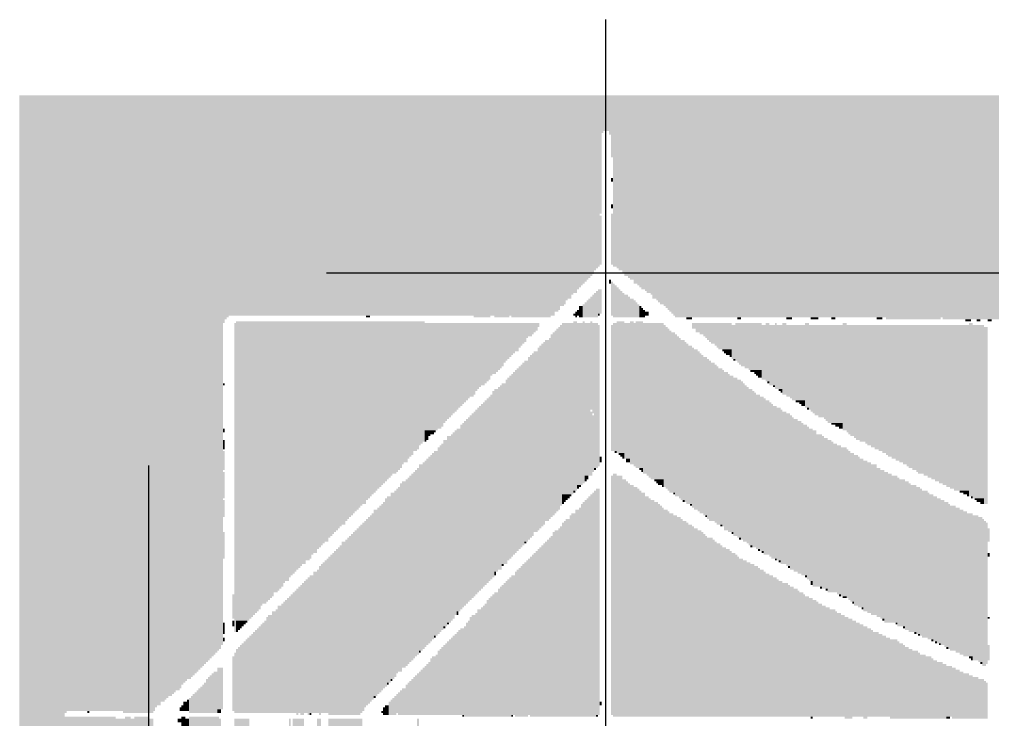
# Model space of a CAD drawing. Extents: x 0 to 19.7, y 0 to 11.
# Drawn here: x 0 to 3.75, y 8.274 to 10.973 of the extents above; entities that cross this region are included whole.
import ezdxf

# ---------------------------------------------------------------- set-up
doc = ezdxf.new("R2010")
doc.units = 0
doc.layers.get('0').update_dxf_attribs({"linetype": 'CONTINUOUS'})
doc.layers.add('1', color=1, linetype='CONTINUOUS')

# ---------------------------------------------------------------- blocks, each defined once
blk = doc.blocks.new('*U0')
at = {"color": 7}
for points in [[(0, 1471), (2713, 1471), (0, 1452), (2713, 1452)], [(0, 1452), (310, 1452), (0, 1451), (310, 1451)], [(313, 1452), (2713, 1452), (313, 1450), (2713, 1450)], [(0, 1451), (309, 1451), (0, 1408), (309, 1408)], [(314, 1450), (2713, 1450), (314, 1438), (2713, 1438)], [(315, 1438), (2713, 1438), (315, 1428), (2713, 1428)], [(314, 1427), (315, 1427), (314, 1425), (315, 1425)], [(315, 1428), (1337, 1428), (315, 1426), (1337, 1426)], [(315, 1426), (1336, 1426), (315, 1380), (1336, 1380)], [(314, 1413), (315, 1413), (314, 1411), (315, 1411)], [(0, 1408), (308, 1408), (0, 1380), (308, 1380)], [(308, 1407), (309, 1407), (308, 1381), (309, 1381)], [(314, 1408), (315, 1408), (314, 1381), (315, 1381)], [(0, 1380), (307, 1380), (0, 1379), (307, 1379)], [(317, 1380), (1336, 1380), (317, 1379), (1336, 1379)], [(0, 1379), (306, 1379), (0, 1378), (306, 1378)], [(0, 1378), (305, 1378), (0, 1376), (305, 1376)], [(0, 1376), (304, 1376), (0, 1375), (304, 1375)], [(0, 1375), (303, 1375), (0, 1374), (303, 1374)], [(0, 1374), (302, 1374), (0, 1373), (302, 1373)], [(318, 1379), (1336, 1379), (318, 1378), (1336, 1378)], [(320, 1378), (1336, 1378), (320, 1377), (1336, 1377)], [(321, 1377), (775, 1377), (321, 1376), (775, 1376)], [(321, 1376), (773, 1376), (321, 1375), (773, 1375)], [(323, 1375), (773, 1375), (323, 1374), (773, 1374)], [(324, 1374), (1334, 1374), (324, 1373), (1334, 1373)], [(0, 1373), (301, 1373), (0, 1372), (301, 1372)], [(0, 1372), (300, 1372), (0, 1371), (300, 1371)], [(0, 1371), (299, 1371), (0, 1370), (299, 1370)], [(0, 1370), (298, 1370), (0, 1369), (298, 1369)], [(0, 1369), (297, 1369), (0, 1368), (297, 1368)], [(313, 1373), (314, 1373), (313, 1371), (314, 1371)], [(314, 1372), (315, 1372), (314, 1354), (315, 1354)], [(315, 1371), (316, 1371), (315, 1353), (316, 1353)], [(316, 1370), (317, 1370), (316, 1353), (317, 1353)], [(317, 1369), (318, 1369), (317, 1353), (318, 1353)], [(326, 1373), (1333, 1373), (326, 1372), (1333, 1372)], [(326, 1372), (1332, 1372), (326, 1371), (1332, 1371)], [(328, 1371), (1330, 1371), (328, 1370), (1330, 1370)], [(329, 1370), (1330, 1370), (329, 1369), (1330, 1369)], [(330, 1369), (1329, 1369), (330, 1368), (1329, 1368)], [(0, 1368), (296, 1368), (0, 1366), (296, 1366)], [(0, 1366), (294, 1366), (0, 1365), (294, 1365)], [(0, 1365), (293, 1365), (0, 1363), (293, 1363)], [(303, 1364), (304, 1364), (303, 1353), (304, 1353)], [(304, 1365), (305, 1365), (304, 1353), (305, 1353)], [(305, 1366), (306, 1366), (305, 1353), (306, 1353)], [(306, 1367), (307, 1367), (306, 1353), (307, 1353)], [(307, 1368), (309, 1368), (307, 1355), (309, 1355)], [(318, 1368), (319, 1368), (318, 1353), (319, 1353)], [(319, 1367), (320, 1367), (319, 1353), (320, 1353)], [(320, 1366), (321, 1366), (320, 1353), (321, 1353)], [(321, 1365), (323, 1365), (321, 1353), (323, 1353)], [(323, 1364), (324, 1364), (323, 1353), (324, 1353)], [(332, 1368), (1327, 1368), (332, 1367), (1327, 1367)], [(333, 1367), (1326, 1367), (333, 1366), (1326, 1366)], [(335, 1366), (1325, 1366), (335, 1365), (1325, 1365)], [(336, 1365), (1323, 1365), (336, 1363), (1323, 1363)], [(0, 1363), (291, 1363), (0, 1362), (291, 1362)], [(0, 1362), (290, 1362), (0, 1360), (290, 1360)], [(0, 1360), (289, 1360), (0, 1359), (289, 1359)], [(0, 1359), (287, 1359), (0, 1357), (287, 1357)], [(297, 1359), (299, 1359), (297, 1353), (299, 1353)], [(299, 1360), (300, 1360), (299, 1353), (300, 1353)], [(300, 1361), (301, 1361), (300, 1353), (301, 1353)], [(301, 1362), (302, 1362), (301, 1353), (302, 1353)], [(302, 1363), (303, 1363), (302, 1353), (303, 1353)], [(324, 1363), (326, 1363), (324, 1353), (326, 1353)], [(326, 1362), (327, 1362), (326, 1353), (327, 1353)], [(327, 1361), (328, 1361), (327, 1353), (328, 1353)], [(328, 1360), (329, 1360), (328, 1353), (329, 1353)], [(329, 1359), (330, 1359), (329, 1353), (330, 1353)], [(338, 1363), (1321, 1363), (338, 1362), (1321, 1362)], [(339, 1362), (1262, 1362), (339, 1361), (1262, 1361)], [(340, 1361), (1262, 1361), (340, 1360), (1262, 1360)], [(342, 1360), (1261, 1360), (342, 1359), (1261, 1359)], [(343, 1359), (1261, 1359), (343, 1358), (1261, 1358)], [(0, 1357), (286, 1357), (0, 1356), (286, 1356)], [(0, 1356), (284, 1356), (0, 1354), (284, 1354)], [(0, 1354), (111, 1354), (0, 1353), (111, 1353)], [(184, 1354), (186, 1354), (184, 1353), (186, 1353)], [(241, 1354), (250, 1354), (241, 1353), (250, 1353)], [(252, 1354), (260, 1354), (252, 1353), (260, 1353)], [(261, 1354), (282, 1354), (261, 1353), (282, 1353)], [(294, 1355), (295, 1355), (294, 1354), (295, 1354)], [(295, 1356), (296, 1356), (295, 1353), (296, 1353)], [(296, 1357), (297, 1357), (296, 1354), (297, 1354)], [(307, 1355), (308, 1355), (307, 1354), (308, 1354)], [(330, 1358), (331, 1358), (330, 1353), (331, 1353)], [(331, 1357), (332, 1357), (331, 1353), (332, 1353)], [(332, 1356), (334, 1356), (332, 1354), (334, 1354)], [(344, 1358), (1262, 1358), (344, 1357), (1262, 1357)], [(345, 1357), (1264, 1357), (345, 1356), (1264, 1356)], [(346, 1356), (1264, 1356), (346, 1355), (1264, 1355)], [(347, 1355), (1264, 1355), (347, 1354), (1264, 1354)], [(348, 1354), (1264, 1354), (348, 1353), (1264, 1353)], [(0, 1353), (110, 1353), (0, 1352), (110, 1352)], [(0, 1352), (109, 1352), (0, 1350), (109, 1350)], [(0, 1350), (108, 1350), (0, 1179), (108, 1179)], [(114, 1350), (115, 1350), (114, 1186), (115, 1186)], [(115, 1351), (215, 1351), (115, 1287), (215, 1287)], [(215, 1350), (276, 1350), (215, 1348), (276, 1348)], [(287, 1349), (288, 1349), (287, 1253), (288, 1253)], [(288, 1350), (294, 1350), (288, 1259), (294, 1259)], [(294, 1351), (296, 1351), (294, 1261), (296, 1261)], [(296, 1350), (299, 1350), (296, 1264), (299, 1264)], [(299, 1351), (300, 1351), (299, 1265), (300, 1265)], [(300, 1350), (303, 1350), (300, 1269), (303, 1269)], [(303, 1351), (304, 1351), (303, 1304), (304, 1304)], [(304, 1350), (307, 1350), (304, 1302), (307, 1302)], [(307, 1349), (308, 1349), (307, 1274), (308, 1274)], [(314, 1349), (315, 1349), (314, 1282), (315, 1282)], [(315, 1350), (317, 1350), (315, 1282), (317, 1282)], [(317, 1351), (321, 1351), (317, 1281), (321, 1281)], [(321, 1350), (324, 1350), (321, 1278), (324, 1278)], [(324, 1351), (326, 1351), (324, 1275), (326, 1275)], [(326, 1350), (327, 1350), (326, 1274), (327, 1274)], [(327, 1351), (331, 1351), (327, 1273), (331, 1273)], [(331, 1350), (342, 1350), (331, 1270), (342, 1270)], [(342, 1349), (343, 1349), (342, 1263), (343, 1263)], [(354, 1353), (357, 1353), (354, 1352), (357, 1352)], [(357, 1350), (378, 1350), (357, 1347), (378, 1347)], [(378, 1349), (380, 1349), (378, 1331), (380, 1331)], [(380, 1350), (394, 1350), (380, 1330), (394, 1330)], [(381, 1353), (383, 1353), (381, 1352), (383, 1352)], [(394, 1349), (396, 1349), (394, 1320), (396, 1320)], [(396, 1350), (398, 1350), (396, 1319), (398, 1319)], [(398, 1349), (401, 1349), (398, 1317), (401, 1317)], [(401, 1350), (402, 1350), (401, 1315), (402, 1315)], [(402, 1349), (405, 1349), (402, 1315), (405, 1315)], [(405, 1350), (407, 1350), (405, 1312), (407, 1312)], [(407, 1353), (410, 1353), (407, 1352), (410, 1352)], [(407, 1349), (417, 1349), (407, 1311), (417, 1311)], [(417, 1350), (419, 1350), (417, 1305), (419, 1305)], [(419, 1349), (437, 1349), (419, 1304), (437, 1304)], [(420, 1353), (424, 1353), (420, 1352), (424, 1352)], [(431, 1353), (433, 1353), (431, 1352), (433, 1352)], [(437, 1350), (439, 1350), (437, 1293), (439, 1293)], [(439, 1349), (504, 1349), (439, 1292), (504, 1292)], [(455, 1353), (458, 1353), (455, 1352), (458, 1352)], [(460, 1353), (489, 1353), (460, 1352), (489, 1352)], [(490, 1353), (1264, 1353), (490, 1352), (1264, 1352)], [(502, 1352), (505, 1352), (502, 1351), (505, 1351)], [(504, 1350), (506, 1350), (504, 1258), (506, 1258)], [(506, 1349), (512, 1349), (506, 1257), (512, 1257)], [(508, 1352), (510, 1352), (508, 1351), (510, 1351)], [(514, 1352), (516, 1352), (514, 1351), (516, 1351)], [(215, 1348), (275, 1348), (215, 1346), (275, 1346)], [(215, 1346), (274, 1346), (215, 1345), (274, 1345)], [(215, 1345), (273, 1345), (215, 1344), (273, 1344)], [(215, 1344), (272, 1344), (215, 1343), (272, 1343)], [(215, 1343), (270, 1343), (215, 1342), (270, 1342)], [(282, 1344), (283, 1344), (282, 1247), (283, 1247)], [(283, 1345), (284, 1345), (283, 1248), (284, 1248)], [(284, 1346), (285, 1346), (284, 1249), (285, 1249)], [(285, 1347), (286, 1347), (285, 1250), (286, 1250)], [(286, 1348), (287, 1348), (286, 1251), (287, 1251)], [(343, 1348), (344, 1348), (343, 1262), (344, 1262)], [(344, 1347), (345, 1347), (344, 1261), (345, 1261)], [(345, 1346), (346, 1346), (345, 1260), (346, 1260)], [(346, 1345), (348, 1345), (346, 1260), (348, 1260)], [(348, 1344), (349, 1344), (348, 1258), (349, 1258)], [(349, 1343), (350, 1343), (349, 1258), (350, 1258)], [(359, 1347), (378, 1347), (359, 1345), (378, 1345)], [(361, 1345), (378, 1345), (361, 1344), (378, 1344)], [(363, 1344), (378, 1344), (363, 1343), (378, 1343)], [(364, 1343), (378, 1343), (364, 1342), (378, 1342)], [(512, 1348), (514, 1348), (512, 1254), (514, 1254)], [(215, 1342), (269, 1342), (215, 1340), (269, 1340)], [(215, 1340), (268, 1340), (215, 1339), (268, 1339)], [(215, 1339), (267, 1339), (215, 1338), (267, 1338)], [(215, 1338), (266, 1338), (215, 1337), (266, 1337)], [(276, 1338), (277, 1338), (276, 1241), (277, 1241)], [(277, 1339), (278, 1339), (277, 1242), (278, 1242)], [(278, 1340), (279, 1340), (278, 1243), (279, 1243)], [(279, 1341), (281, 1341), (279, 1245), (281, 1245)], [(281, 1342), (282, 1342), (281, 1246), (282, 1246)], [(350, 1342), (351, 1342), (350, 1257), (351, 1257)], [(351, 1341), (353, 1341), (351, 1256), (353, 1256)], [(353, 1340), (354, 1340), (353, 1255), (354, 1255)], [(354, 1339), (355, 1339), (354, 1254), (355, 1254)], [(355, 1338), (357, 1338), (355, 1254), (357, 1254)], [(365, 1342), (378, 1342), (365, 1341), (378, 1341)], [(366, 1341), (378, 1341), (366, 1340), (378, 1340)], [(367, 1340), (378, 1340), (367, 1339), (378, 1339)], [(369, 1339), (378, 1339), (369, 1338), (378, 1338)], [(370, 1338), (378, 1338), (370, 1337), (378, 1337)], [(215, 1337), (265, 1337), (215, 1335), (265, 1335)], [(215, 1335), (263, 1335), (215, 1334), (263, 1334)], [(215, 1334), (262, 1334), (215, 1333), (262, 1333)], [(215, 1333), (261, 1333), (215, 1332), (261, 1332)], [(271, 1333), (272, 1333), (271, 1236), (272, 1236)], [(272, 1334), (273, 1334), (272, 1237), (273, 1237)], [(273, 1335), (275, 1335), (273, 1239), (275, 1239)], [(275, 1337), (276, 1337), (275, 1240), (276, 1240)], [(357, 1337), (358, 1337), (357, 1252), (358, 1252)], [(358, 1336), (360, 1336), (358, 1251), (360, 1251)], [(360, 1335), (361, 1335), (360, 1250), (361, 1250)], [(361, 1334), (362, 1334), (361, 1249), (362, 1249)], [(362, 1333), (363, 1333), (362, 1249), (363, 1249)], [(371, 1337), (378, 1337), (371, 1336), (378, 1336)], [(373, 1336), (378, 1336), (373, 1335), (378, 1335)], [(374, 1335), (378, 1335), (374, 1334), (378, 1334)], [(375, 1334), (378, 1334), (375, 1333), (378, 1333)], [(377, 1333), (378, 1333), (377, 1332), (378, 1332)], [(215, 1332), (260, 1332), (215, 1331), (260, 1331)], [(215, 1331), (259, 1331), (215, 1330), (259, 1330)], [(215, 1330), (258, 1330), (215, 1329), (258, 1329)], [(215, 1329), (257, 1329), (215, 1327), (257, 1327)], [(266, 1328), (267, 1328), (266, 1231), (267, 1231)], [(267, 1329), (268, 1329), (267, 1232), (268, 1232)], [(268, 1330), (270, 1330), (268, 1234), (270, 1234)], [(270, 1332), (271, 1332), (270, 1235), (271, 1235)], [(363, 1332), (365, 1332), (363, 1248), (365, 1248)], [(365, 1331), (366, 1331), (365, 1246), (366, 1246)], [(366, 1330), (367, 1330), (366, 1245), (367, 1245)], [(367, 1329), (369, 1329), (367, 1245), (369, 1245)], [(369, 1328), (370, 1328), (369, 1244), (370, 1244)], [(379, 1331), (380, 1331), (379, 1330), (380, 1330)], [(381, 1330), (394, 1330), (381, 1329), (394, 1329)], [(382, 1329), (394, 1329), (382, 1328), (394, 1328)], [(383, 1328), (394, 1328), (383, 1327), (394, 1327)], [(215, 1327), (256, 1327), (215, 1326), (256, 1326)], [(215, 1326), (255, 1326), (215, 1325), (255, 1325)], [(215, 1325), (254, 1325), (215, 1324), (254, 1324)], [(215, 1324), (253, 1324), (215, 1323), (253, 1323)], [(215, 1323), (251, 1323), (215, 1322), (251, 1322)], [(261, 1323), (262, 1323), (261, 1226), (262, 1226)], [(262, 1324), (263, 1324), (262, 1227), (263, 1227)], [(263, 1325), (264, 1325), (263, 1228), (264, 1228)], [(264, 1326), (265, 1326), (264, 1229), (265, 1229)], [(265, 1327), (266, 1327), (265, 1230), (266, 1230)], [(370, 1327), (371, 1327), (370, 1243), (371, 1243)], [(371, 1326), (373, 1326), (371, 1243), (373, 1243)], [(373, 1325), (374, 1325), (373, 1242), (374, 1242)], [(374, 1324), (376, 1324), (374, 1240), (376, 1240)], [(376, 1323), (377, 1323), (376, 1239), (377, 1239)], [(385, 1327), (394, 1327), (385, 1326), (394, 1326)], [(387, 1326), (394, 1326), (387, 1325), (394, 1325)], [(388, 1325), (394, 1325), (388, 1324), (394, 1324)], [(390, 1324), (394, 1324), (390, 1323), (394, 1323)], [(391, 1323), (394, 1323), (391, 1322), (394, 1322)], [(108, 1318), (109, 1318), (108, 1317), (109, 1317)], [(215, 1322), (250, 1322), (215, 1320), (250, 1320)], [(215, 1320), (249, 1320), (215, 1319), (249, 1319)], [(215, 1319), (248, 1319), (215, 1318), (248, 1318)], [(215, 1318), (247, 1318), (215, 1317), (247, 1317)], [(256, 1318), (258, 1318), (256, 1222), (258, 1222)], [(258, 1320), (259, 1320), (258, 1222), (259, 1222)], [(259, 1321), (260, 1321), (259, 1224), (260, 1224)], [(260, 1322), (261, 1322), (260, 1225), (261, 1225)], [(377, 1322), (379, 1322), (377, 1239), (379, 1239)], [(379, 1321), (381, 1321), (379, 1237), (381, 1237)], [(381, 1320), (383, 1320), (381, 1236), (383, 1236)], [(383, 1319), (384, 1319), (383, 1235), (384, 1235)], [(384, 1318), (385, 1318), (384, 1234), (385, 1234)], [(392, 1322), (394, 1322), (392, 1321), (394, 1321)], [(397, 1319), (398, 1319), (397, 1318), (398, 1318)], [(215, 1317), (245, 1317), (215, 1316), (245, 1316)], [(215, 1316), (244, 1316), (215, 1315), (244, 1315)], [(215, 1315), (243, 1315), (215, 1314), (243, 1314)], [(215, 1314), (242, 1314), (215, 1312), (242, 1312)], [(215, 1312), (241, 1312), (215, 1311), (241, 1311)], [(250, 1312), (251, 1312), (250, 1214), (251, 1214)], [(251, 1314), (252, 1314), (251, 1215), (252, 1215)], [(252, 1315), (254, 1315), (252, 1218), (254, 1218)], [(254, 1316), (255, 1316), (254, 1219), (255, 1219)], [(255, 1317), (256, 1317), (255, 1219), (256, 1219)], [(385, 1317), (386, 1317), (385, 1234), (386, 1234)], [(386, 1316), (387, 1316), (386, 1233), (387, 1233)], [(387, 1315), (389, 1315), (387, 1232), (389, 1232)], [(389, 1314), (390, 1314), (389, 1231), (390, 1231)], [(390, 1313), (391, 1313), (390, 1231), (391, 1231)], [(391, 1312), (393, 1312), (391, 1230), (393, 1230)], [(400, 1317), (401, 1317), (400, 1316), (401, 1316)], [(403, 1315), (405, 1315), (403, 1314), (405, 1314)], [(404, 1314), (405, 1314), (404, 1313), (405, 1313)], [(215, 1311), (239, 1311), (215, 1310), (239, 1310)], [(215, 1310), (238, 1310), (215, 1309), (238, 1309)], [(215, 1309), (237, 1309), (215, 1308), (237, 1308)], [(215, 1308), (236, 1308), (215, 1307), (236, 1307)], [(215, 1307), (235, 1307), (215, 1306), (235, 1306)], [(245, 1307), (246, 1307), (245, 1209), (246, 1209)], [(246, 1308), (247, 1308), (246, 1210), (247, 1210)], [(247, 1309), (248, 1309), (247, 1211), (248, 1211)], [(248, 1310), (249, 1310), (248, 1212), (249, 1212)], [(249, 1311), (250, 1311), (249, 1213), (250, 1213)], [(393, 1311), (395, 1311), (393, 1229), (395, 1229)], [(395, 1310), (396, 1310), (395, 1227), (396, 1227)], [(396, 1309), (398, 1309), (396, 1227), (398, 1227)], [(398, 1308), (399, 1308), (398, 1226), (399, 1226)], [(399, 1307), (400, 1307), (399, 1225), (400, 1225)], [(409, 1311), (417, 1311), (409, 1310), (417, 1310)], [(410, 1310), (417, 1310), (410, 1309), (417, 1309)], [(412, 1309), (417, 1309), (412, 1308), (417, 1308)], [(414, 1308), (417, 1308), (414, 1307), (417, 1307)], [(415, 1307), (417, 1307), (415, 1306), (417, 1306)], [(215, 1306), (234, 1306), (215, 1305), (234, 1305)], [(215, 1305), (233, 1305), (215, 1304), (233, 1304)], [(215, 1304), (232, 1304), (215, 1303), (232, 1303)], [(215, 1303), (231, 1303), (215, 1302), (231, 1302)], [(215, 1302), (230, 1302), (215, 1301), (230, 1301)], [(240, 1302), (241, 1302), (240, 1204), (241, 1204)], [(241, 1303), (242, 1303), (241, 1205), (242, 1205)], [(242, 1304), (243, 1304), (242, 1206), (243, 1206)], [(243, 1305), (244, 1305), (243, 1207), (244, 1207)], [(244, 1306), (245, 1306), (244, 1208), (245, 1208)], [(303, 1303), (304, 1303), (303, 1269), (304, 1269)], [(305, 1302), (307, 1302), (305, 1273), (307, 1273)], [(400, 1306), (402, 1306), (400, 1225), (402, 1225)], [(402, 1305), (404, 1305), (402, 1224), (404, 1224)], [(404, 1304), (405, 1304), (404, 1222), (405, 1222)], [(405, 1303), (407, 1303), (405, 1222), (407, 1222)], [(407, 1302), (409, 1302), (407, 1221), (409, 1221)], [(418, 1305), (419, 1305), (418, 1304), (419, 1304)], [(420, 1304), (437, 1304), (420, 1303), (437, 1303)], [(421, 1303), (437, 1303), (421, 1302), (437, 1302)], [(422, 1302), (437, 1302), (422, 1301), (437, 1301)], [(215, 1301), (229, 1301), (215, 1300), (229, 1300)], [(215, 1300), (228, 1300), (215, 1299), (228, 1299)], [(215, 1299), (227, 1299), (215, 1298), (227, 1298)], [(215, 1298), (226, 1298), (215, 1297), (226, 1297)], [(215, 1297), (225, 1297), (215, 1295), (225, 1295)], [(235, 1297), (236, 1297), (235, 1199), (236, 1199)], [(236, 1298), (237, 1298), (236, 1200), (237, 1200)], [(237, 1299), (238, 1299), (237, 1201), (238, 1201)], [(238, 1300), (239, 1300), (238, 1202), (239, 1202)], [(239, 1301), (240, 1301), (239, 1203), (240, 1203)], [(304, 1301), (305, 1301), (304, 1271), (305, 1271)], [(409, 1301), (410, 1301), (409, 1219), (410, 1219)], [(410, 1300), (411, 1300), (410, 1219), (411, 1219)], [(411, 1299), (413, 1299), (411, 1218), (413, 1218)], [(413, 1298), (415, 1298), (413, 1217), (415, 1217)], [(415, 1297), (416, 1297), (415, 1216), (416, 1216)], [(424, 1301), (437, 1301), (424, 1300), (437, 1300)], [(427, 1300), (437, 1300), (427, 1299), (437, 1299)], [(428, 1299), (437, 1299), (428, 1298), (437, 1298)], [(429, 1298), (437, 1298), (429, 1297), (437, 1297)], [(431, 1297), (437, 1297), (431, 1296), (437, 1296)], [(108, 1294), (109, 1294), (108, 1292), (109, 1292)], [(215, 1295), (224, 1295), (215, 1294), (224, 1294)], [(215, 1294), (222, 1294), (215, 1293), (222, 1293)], [(215, 1293), (221, 1293), (215, 1292), (221, 1292)], [(215, 1292), (220, 1292), (215, 1291), (220, 1291)], [(230, 1292), (231, 1292), (230, 1193), (231, 1193)], [(231, 1293), (232, 1293), (231, 1195), (232, 1195)], [(232, 1294), (234, 1294), (232, 1197), (234, 1197)], [(234, 1296), (235, 1296), (234, 1198), (235, 1198)], [(416, 1296), (418, 1296), (416, 1216), (418, 1216)], [(418, 1295), (419, 1295), (418, 1214), (419, 1214)], [(419, 1294), (421, 1294), (419, 1213), (421, 1213)], [(421, 1293), (423, 1293), (421, 1210), (423, 1210)], [(433, 1296), (437, 1296), (433, 1295), (437, 1295)], [(435, 1295), (437, 1295), (435, 1294), (437, 1294)], [(440, 1292), (504, 1292), (440, 1291), (504, 1291)], [(108, 1288), (109, 1288), (108, 1283), (109, 1283)], [(115, 1287), (214, 1287), (115, 1286), (214, 1286)], [(215, 1291), (218, 1291), (215, 1290), (218, 1290)], [(215, 1290), (217, 1290), (215, 1288), (217, 1288)], [(215, 1288), (216, 1288), (215, 1287), (216, 1287)], [(225, 1288), (227, 1288), (225, 1189), (227, 1189)], [(227, 1290), (229, 1290), (227, 1191), (229, 1191)], [(229, 1291), (230, 1291), (229, 1192), (230, 1192)], [(423, 1291), (426, 1291), (423, 1210), (426, 1210)], [(426, 1290), (427, 1290), (426, 1209), (427, 1209)], [(427, 1289), (429, 1289), (427, 1209), (429, 1209)], [(429, 1288), (431, 1288), (429, 1207), (431, 1207)], [(431, 1287), (432, 1287), (431, 1207), (432, 1207)], [(441, 1291), (504, 1291), (441, 1290), (504, 1290)], [(443, 1290), (504, 1290), (443, 1289), (504, 1289)], [(444, 1289), (504, 1289), (444, 1288), (504, 1288)], [(446, 1288), (504, 1288), (446, 1287), (504, 1287)], [(449, 1287), (504, 1287), (449, 1286), (504, 1286)], [(108, 1282), (109, 1282), (108, 1272), (109, 1272)], [(115, 1286), (213, 1286), (115, 1285), (213, 1285)], [(115, 1285), (212, 1285), (115, 1283), (212, 1283)], [(115, 1283), (211, 1283), (115, 1282), (211, 1282)], [(115, 1282), (209, 1282), (115, 1280), (209, 1280)], [(219, 1281), (220, 1281), (219, 1182), (220, 1182)], [(220, 1282), (222, 1282), (220, 1184), (222, 1184)], [(222, 1284), (223, 1284), (222, 1185), (223, 1185)], [(223, 1285), (224, 1285), (223, 1186), (224, 1186)], [(224, 1286), (225, 1286), (224, 1187), (225, 1187)], [(316, 1282), (317, 1282), (316, 1281), (317, 1281)], [(318, 1281), (321, 1281), (318, 1280), (321, 1280)], [(432, 1286), (434, 1286), (432, 1207), (434, 1207)], [(434, 1285), (436, 1285), (434, 1206), (436, 1206)], [(436, 1284), (439, 1284), (436, 1205), (439, 1205)], [(439, 1283), (440, 1283), (439, 1204), (440, 1204)], [(440, 1282), (441, 1282), (440, 1203), (441, 1203)], [(441, 1281), (443, 1281), (441, 1202), (443, 1202)], [(450, 1286), (504, 1286), (450, 1285), (504, 1285)], [(452, 1285), (504, 1285), (452, 1284), (504, 1284)], [(454, 1284), (504, 1284), (454, 1283), (504, 1283)], [(456, 1283), (504, 1283), (456, 1282), (504, 1282)], [(458, 1282), (504, 1282), (458, 1281), (504, 1281)], [(460, 1281), (504, 1281), (460, 1280), (504, 1280)], [(115, 1280), (208, 1280), (115, 1279), (208, 1279)], [(115, 1279), (207, 1279), (115, 1278), (207, 1278)], [(115, 1278), (206, 1278), (115, 1276), (206, 1276)], [(115, 1276), (204, 1276), (115, 1275), (204, 1275)], [(214, 1276), (215, 1276), (214, 1177), (215, 1177)], [(215, 1277), (216, 1277), (215, 1178), (216, 1178)], [(216, 1278), (217, 1278), (216, 1179), (217, 1179)], [(217, 1279), (218, 1279), (217, 1180), (218, 1180)], [(218, 1280), (219, 1280), (218, 1181), (219, 1181)], [(308, 1279), (309, 1279), (308, 1276), (309, 1276)], [(319, 1280), (321, 1280), (319, 1279), (321, 1279)], [(320, 1279), (321, 1279), (320, 1278), (321, 1278)], [(322, 1278), (324, 1278), (322, 1276), (324, 1276)], [(443, 1280), (445, 1280), (443, 1200), (445, 1200)], [(445, 1279), (446, 1279), (445, 1199), (446, 1199)], [(446, 1278), (448, 1278), (446, 1199), (448, 1199)], [(448, 1277), (450, 1277), (448, 1197), (450, 1197)], [(450, 1276), (452, 1276), (450, 1196), (452, 1196)], [(461, 1280), (504, 1280), (461, 1279), (504, 1279)], [(463, 1279), (504, 1279), (463, 1278), (504, 1278)], [(465, 1278), (504, 1278), (465, 1277), (504, 1277)], [(467, 1277), (504, 1277), (467, 1276), (504, 1276)], [(469, 1276), (504, 1276), (469, 1275), (504, 1275)], [(108, 1271), (109, 1271), (108, 1257), (109, 1257)], [(115, 1275), (203, 1275), (115, 1273), (203, 1273)], [(115, 1273), (202, 1273), (115, 1272), (202, 1272)], [(115, 1272), (201, 1272), (115, 1271), (201, 1271)], [(115, 1271), (200, 1271), (115, 1270), (200, 1270)], [(209, 1271), (210, 1271), (209, 1172), (210, 1172)], [(210, 1272), (211, 1272), (210, 1173), (211, 1173)], [(211, 1273), (212, 1273), (211, 1174), (212, 1174)], [(212, 1275), (214, 1275), (212, 1176), (214, 1176)], [(305, 1273), (306, 1273), (305, 1272), (306, 1272)], [(329, 1273), (331, 1273), (329, 1272), (331, 1272)], [(330, 1272), (331, 1272), (330, 1271), (331, 1271)], [(452, 1275), (455, 1275), (452, 1195), (455, 1195)], [(455, 1273), (457, 1273), (455, 1194), (457, 1194)], [(457, 1272), (459, 1272), (457, 1193), (459, 1193)], [(459, 1271), (461, 1271), (459, 1191), (461, 1191)], [(471, 1275), (504, 1275), (471, 1274), (504, 1274)], [(472, 1274), (504, 1274), (472, 1273), (504, 1273)], [(474, 1273), (504, 1273), (474, 1272), (504, 1272)], [(476, 1272), (504, 1272), (476, 1271), (504, 1271)], [(477, 1271), (504, 1271), (477, 1270), (504, 1270)], [(115, 1270), (198, 1270), (115, 1269), (198, 1269)], [(115, 1269), (197, 1269), (115, 1268), (197, 1268)], [(115, 1268), (196, 1268), (115, 1267), (196, 1267)], [(115, 1267), (195, 1267), (115, 1266), (195, 1266)], [(115, 1266), (194, 1266), (115, 1265), (194, 1265)], [(203, 1266), (205, 1266), (203, 1167), (205, 1167)], [(205, 1267), (206, 1267), (205, 1168), (206, 1168)], [(206, 1268), (207, 1268), (206, 1169), (207, 1169)], [(207, 1269), (208, 1269), (207, 1170), (208, 1170)], [(208, 1270), (209, 1270), (208, 1171), (209, 1171)], [(300, 1269), (302, 1269), (300, 1267), (302, 1267)], [(300, 1267), (301, 1267), (300, 1266), (301, 1266)], [(314, 1269), (315, 1269), (314, 1142), (315, 1142)], [(315, 1270), (317, 1270), (315, 1141), (317, 1141)], [(317, 1269), (320, 1269), (317, 1141), (320, 1141)], [(320, 1267), (322, 1267), (320, 1141), (322, 1141)], [(322, 1266), (323, 1266), (322, 1141), (323, 1141)], [(333, 1270), (342, 1270), (333, 1269), (342, 1269)], [(334, 1269), (342, 1269), (334, 1268), (342, 1268)], [(335, 1268), (342, 1268), (335, 1267), (342, 1267)], [(337, 1267), (342, 1267), (337, 1266), (342, 1266)], [(338, 1266), (342, 1266), (338, 1265), (342, 1265)], [(461, 1270), (463, 1270), (461, 1191), (463, 1191)], [(463, 1269), (466, 1269), (463, 1191), (466, 1191)], [(466, 1268), (467, 1268), (466, 1189), (467, 1189)], [(467, 1267), (470, 1267), (467, 1189), (470, 1189)], [(470, 1266), (472, 1266), (470, 1187), (472, 1187)], [(480, 1270), (504, 1270), (480, 1269), (504, 1269)], [(482, 1269), (504, 1269), (482, 1268), (504, 1268)], [(484, 1268), (504, 1268), (484, 1267), (504, 1267)], [(486, 1267), (504, 1267), (486, 1266), (504, 1266)], [(488, 1266), (504, 1266), (488, 1265), (504, 1265)], [(115, 1265), (193, 1265), (115, 1264), (193, 1264)], [(115, 1264), (192, 1264), (115, 1263), (192, 1263)], [(115, 1263), (191, 1263), (115, 1262), (191, 1262)], [(115, 1262), (190, 1262), (115, 1261), (190, 1261)], [(115, 1261), (189, 1261), (115, 1260), (189, 1260)], [(199, 1261), (200, 1261), (199, 1162), (200, 1162)], [(200, 1262), (201, 1262), (200, 1164), (201, 1164)], [(201, 1263), (202, 1263), (201, 1165), (202, 1165)], [(202, 1265), (203, 1265), (202, 1165), (203, 1165)], [(294, 1261), (295, 1261), (294, 1260), (295, 1260)], [(296, 1264), (298, 1264), (296, 1263), (298, 1263)], [(296, 1263), (297, 1263), (296, 1262), (297, 1262)], [(305, 1261), (306, 1261), (305, 1141), (306, 1141)], [(306, 1262), (308, 1262), (306, 1142), (308, 1142)], [(323, 1265), (324, 1265), (323, 1141), (324, 1141)], [(324, 1264), (326, 1264), (324, 1141), (326, 1141)], [(326, 1263), (328, 1263), (326, 1141), (328, 1141)], [(328, 1262), (329, 1262), (328, 1141), (329, 1141)], [(329, 1261), (330, 1261), (329, 1141), (330, 1141)], [(339, 1265), (342, 1265), (339, 1264), (342, 1264)], [(341, 1264), (342, 1264), (341, 1263), (342, 1263)], [(472, 1265), (473, 1265), (472, 1186), (473, 1186)], [(473, 1264), (476, 1264), (473, 1186), (476, 1186)], [(476, 1263), (478, 1263), (476, 1185), (478, 1185)], [(478, 1262), (479, 1262), (478, 1184), (479, 1184)], [(479, 1261), (482, 1261), (479, 1183), (482, 1183)], [(490, 1265), (504, 1265), (490, 1264), (504, 1264)], [(492, 1264), (504, 1264), (492, 1263), (504, 1263)], [(494, 1263), (504, 1263), (494, 1262), (504, 1262)], [(496, 1262), (504, 1262), (496, 1261), (504, 1261)], [(499, 1261), (504, 1261), (499, 1260), (504, 1260)], [(108, 1256), (109, 1256), (108, 1247), (109, 1247)], [(115, 1260), (188, 1260), (115, 1259), (188, 1259)], [(115, 1259), (187, 1259), (115, 1258), (187, 1258)], [(115, 1258), (186, 1258), (115, 1257), (186, 1257)], [(115, 1257), (185, 1257), (115, 1256), (185, 1256)], [(115, 1256), (184, 1256), (115, 1254), (184, 1254)], [(194, 1257), (195, 1257), (194, 1157), (195, 1157)], [(195, 1258), (197, 1258), (195, 1159), (197, 1159)], [(197, 1260), (199, 1260), (197, 1161), (199, 1161)], [(288, 1259), (293, 1259), (288, 1258), (293, 1258)], [(288, 1258), (292, 1258), (288, 1257), (292, 1257)], [(288, 1257), (291, 1257), (288, 1256), (291, 1256)], [(288, 1256), (290, 1256), (288, 1255), (290, 1255)], [(300, 1256), (301, 1256), (300, 1141), (301, 1141)], [(301, 1257), (302, 1257), (301, 1141), (302, 1141)], [(302, 1258), (303, 1258), (302, 1141), (303, 1141)], [(303, 1259), (304, 1259), (303, 1141), (304, 1141)], [(304, 1260), (305, 1260), (304, 1141), (305, 1141)], [(330, 1260), (332, 1260), (330, 1141), (332, 1141)], [(332, 1258), (334, 1258), (332, 1141), (334, 1141)], [(334, 1257), (335, 1257), (334, 1141), (335, 1141)], [(335, 1256), (337, 1256), (335, 1141), (337, 1141)], [(347, 1260), (348, 1260), (347, 1259), (348, 1259)], [(352, 1256), (353, 1256), (352, 1255), (353, 1255)], [(482, 1260), (483, 1260), (482, 1182), (483, 1182)], [(483, 1259), (485, 1259), (483, 1182), (485, 1182)], [(485, 1258), (487, 1258), (485, 1181), (487, 1181)], [(487, 1257), (489, 1257), (487, 1180), (489, 1180)], [(489, 1256), (491, 1256), (489, 1179), (491, 1179)], [(501, 1260), (504, 1260), (501, 1259), (504, 1259)], [(503, 1259), (504, 1259), (503, 1258), (504, 1258)], [(505, 1258), (506, 1258), (505, 1257), (506, 1257)], [(507, 1257), (512, 1257), (507, 1256), (512, 1256)], [(508, 1256), (512, 1256), (508, 1255), (512, 1255)], [(115, 1254), (182, 1254), (115, 1253), (182, 1253)], [(115, 1253), (181, 1253), (115, 1252), (181, 1252)], [(115, 1252), (180, 1252), (115, 1251), (180, 1251)], [(115, 1251), (179, 1251), (115, 1250), (179, 1250)], [(115, 1250), (178, 1250), (115, 1249), (178, 1249)], [(188, 1251), (190, 1251), (188, 1152), (190, 1152)], [(190, 1252), (191, 1252), (190, 1153), (191, 1153)], [(191, 1253), (192, 1253), (191, 1154), (192, 1154)], [(192, 1254), (193, 1254), (192, 1155), (193, 1155)], [(193, 1255), (194, 1255), (193, 1156), (194, 1156)], [(288, 1255), (289, 1255), (288, 1254), (289, 1254)], [(295, 1251), (297, 1251), (295, 1141), (297, 1141)], [(297, 1252), (298, 1252), (297, 1141), (298, 1141)], [(298, 1254), (299, 1254), (298, 1141), (299, 1141)], [(299, 1255), (300, 1255), (299, 1141), (300, 1141)], [(337, 1255), (339, 1255), (337, 1141), (339, 1141)], [(339, 1254), (340, 1254), (339, 1141), (340, 1141)], [(340, 1253), (341, 1253), (340, 1141), (341, 1141)], [(341, 1252), (342, 1252), (341, 1141), (342, 1141)], [(342, 1251), (344, 1251), (342, 1141), (344, 1141)], [(344, 1250), (345, 1250), (344, 1141), (345, 1141)], [(356, 1254), (357, 1254), (356, 1253), (357, 1253)], [(491, 1255), (493, 1255), (491, 1178), (493, 1178)], [(493, 1254), (494, 1254), (493, 1177), (494, 1177)], [(494, 1253), (497, 1253), (494, 1176), (497, 1176)], [(497, 1252), (499, 1252), (497, 1175), (499, 1175)], [(499, 1251), (501, 1251), (499, 1174), (501, 1174)], [(501, 1250), (503, 1250), (501, 1173), (503, 1173)], [(510, 1255), (512, 1255), (510, 1254), (512, 1254)], [(115, 1249), (177, 1249), (115, 1248), (177, 1248)], [(115, 1248), (176, 1248), (115, 1247), (176, 1247)], [(115, 1247), (175, 1247), (115, 1246), (175, 1246)], [(115, 1246), (174, 1246), (115, 1245), (174, 1245)], [(115, 1245), (173, 1245), (115, 1243), (173, 1243)], [(183, 1245), (184, 1245), (183, 1146), (184, 1146)], [(184, 1246), (185, 1246), (184, 1147), (185, 1147)], [(185, 1247), (186, 1247), (185, 1148), (186, 1148)], [(186, 1248), (187, 1248), (186, 1149), (187, 1149)], [(187, 1249), (188, 1249), (187, 1150), (188, 1150)], [(289, 1245), (290, 1245), (289, 1141), (290, 1141)], [(290, 1246), (292, 1246), (290, 1141), (292, 1141)], [(292, 1248), (293, 1248), (292, 1141), (293, 1141)], [(293, 1249), (295, 1249), (293, 1141), (295, 1141)], [(345, 1249), (347, 1249), (345, 1141), (347, 1141)], [(347, 1248), (349, 1248), (347, 1141), (349, 1141)], [(349, 1247), (351, 1247), (349, 1141), (351, 1141)], [(351, 1246), (352, 1246), (351, 1141), (352, 1141)], [(352, 1245), (354, 1245), (352, 1141), (354, 1141)], [(364, 1248), (365, 1248), (364, 1247), (365, 1247)], [(503, 1249), (506, 1249), (503, 1173), (506, 1173)], [(506, 1248), (509, 1248), (506, 1171), (509, 1171)], [(509, 1247), (511, 1247), (509, 1170), (511, 1170)], [(511, 1246), (512, 1246), (511, 1168), (512, 1168)], [(512, 1245), (513, 1245), (512, 1168), (513, 1168)], [(115, 1243), (171, 1243), (115, 1242), (171, 1242)], [(115, 1242), (170, 1242), (115, 1241), (170, 1241)], [(115, 1241), (169, 1241), (115, 1240), (169, 1240)], [(115, 1240), (168, 1240), (115, 1239), (168, 1239)], [(178, 1240), (179, 1240), (178, 1142), (179, 1142)], [(179, 1241), (180, 1241), (179, 1142), (180, 1142)], [(180, 1242), (181, 1242), (180, 1142), (181, 1142)], [(181, 1243), (182, 1243), (181, 1143), (182, 1143)], [(182, 1244), (183, 1244), (182, 1144), (183, 1144)], [(284, 1240), (286, 1240), (284, 1141), (286, 1141)], [(286, 1241), (287, 1241), (286, 1141), (287, 1141)], [(287, 1242), (288, 1242), (287, 1141), (288, 1141)], [(288, 1244), (289, 1244), (288, 1141), (289, 1141)], [(354, 1244), (355, 1244), (354, 1141), (355, 1141)], [(355, 1243), (357, 1243), (355, 1141), (357, 1141)], [(357, 1242), (358, 1242), (357, 1141), (358, 1141)], [(358, 1241), (360, 1241), (358, 1141), (360, 1141)], [(360, 1240), (362, 1240), (360, 1141), (362, 1141)], [(372, 1243), (373, 1243), (372, 1242), (373, 1242)], [(513, 1244), (514, 1244), (513, 1169), (514, 1169)], [(514, 1241), (515, 1241), (514, 1234), (515, 1234)], [(108, 1239), (109, 1239), (108, 1225), (109, 1225)], [(115, 1239), (167, 1239), (115, 1238), (167, 1238)], [(115, 1238), (166, 1238), (115, 1237), (166, 1237)], [(115, 1237), (165, 1237), (115, 1236), (165, 1236)], [(115, 1236), (164, 1236), (115, 1234), (164, 1234)], [(173, 1235), (174, 1235), (173, 1142), (174, 1142)], [(174, 1236), (175, 1236), (174, 1142), (175, 1142)], [(175, 1237), (176, 1237), (175, 1142), (176, 1142)], [(176, 1238), (177, 1238), (176, 1142), (177, 1142)], [(177, 1239), (178, 1239), (177, 1142), (178, 1142)], [(280, 1235), (281, 1235), (280, 1141), (281, 1141)], [(281, 1236), (282, 1236), (281, 1141), (282, 1141)], [(282, 1237), (283, 1237), (282, 1141), (283, 1141)], [(283, 1239), (284, 1239), (283, 1141), (284, 1141)], [(362, 1239), (363, 1239), (362, 1141), (363, 1141)], [(363, 1238), (364, 1238), (363, 1141), (364, 1141)], [(364, 1237), (365, 1237), (364, 1141), (365, 1141)], [(365, 1236), (368, 1236), (365, 1141), (368, 1141)], [(368, 1235), (369, 1235), (368, 1141), (369, 1141)], [(378, 1239), (379, 1239), (378, 1238), (379, 1238)], [(382, 1236), (383, 1236), (382, 1235), (383, 1235)], [(115, 1234), (162, 1234), (115, 1233), (162, 1233)], [(115, 1233), (161, 1233), (115, 1232), (161, 1232)], [(115, 1232), (160, 1232), (115, 1231), (160, 1231)], [(115, 1231), (159, 1231), (115, 1230), (159, 1230)], [(115, 1230), (158, 1230), (115, 1228), (158, 1228)], [(168, 1230), (169, 1230), (168, 1142), (169, 1142)], [(169, 1231), (170, 1231), (169, 1142), (170, 1142)], [(170, 1232), (171, 1232), (170, 1142), (171, 1142)], [(171, 1234), (173, 1234), (171, 1142), (173, 1142)], [(268, 1234), (269, 1234), (268, 1233), (269, 1233)], [(275, 1230), (276, 1230), (275, 1141), (276, 1141)], [(276, 1231), (277, 1231), (276, 1141), (277, 1141)], [(277, 1232), (278, 1232), (277, 1141), (278, 1141)], [(278, 1233), (279, 1233), (278, 1141), (279, 1141)], [(279, 1234), (280, 1234), (279, 1141), (280, 1141)], [(369, 1234), (370, 1234), (369, 1141), (370, 1141)], [(370, 1233), (372, 1233), (370, 1141), (372, 1141)], [(372, 1232), (373, 1232), (372, 1141), (373, 1141)], [(373, 1231), (375, 1231), (373, 1141), (375, 1141)], [(375, 1230), (377, 1230), (375, 1141), (377, 1141)], [(388, 1232), (389, 1232), (388, 1231), (389, 1231)], [(392, 1230), (393, 1230), (392, 1229), (393, 1229)], [(115, 1228), (156, 1228), (115, 1227), (156, 1227)], [(115, 1227), (155, 1227), (115, 1225), (155, 1225)], [(115, 1225), (154, 1225), (115, 1224), (154, 1224)], [(163, 1225), (164, 1225), (163, 1143), (164, 1143)], [(164, 1226), (165, 1226), (164, 1142), (165, 1142)], [(165, 1227), (166, 1227), (165, 1142), (166, 1142)], [(166, 1228), (167, 1228), (166, 1142), (167, 1142)], [(167, 1229), (168, 1229), (167, 1142), (168, 1142)], [(270, 1225), (271, 1225), (270, 1142), (271, 1142)], [(271, 1226), (272, 1226), (271, 1141), (272, 1141)], [(272, 1227), (273, 1227), (272, 1141), (273, 1141)], [(273, 1228), (274, 1228), (273, 1141), (274, 1141)], [(274, 1229), (275, 1229), (274, 1141), (275, 1141)], [(377, 1229), (378, 1229), (377, 1141), (378, 1141)], [(378, 1228), (380, 1228), (378, 1141), (380, 1141)], [(380, 1227), (381, 1227), (380, 1141), (381, 1141)], [(381, 1226), (382, 1226), (381, 1141), (382, 1141)], [(382, 1225), (384, 1225), (382, 1141), (384, 1141)], [(394, 1229), (395, 1229), (394, 1228), (395, 1228)], [(401, 1225), (402, 1225), (401, 1224), (402, 1224)], [(514, 1228), (515, 1228), (514, 1226), (515, 1226)], [(115, 1224), (152, 1224), (115, 1222), (152, 1222)], [(115, 1222), (150, 1222), (115, 1221), (150, 1221)], [(115, 1221), (149, 1221), (115, 1220), (149, 1220)], [(115, 1220), (148, 1220), (115, 1219), (148, 1219)], [(115, 1219), (147, 1219), (115, 1218), (147, 1218)], [(158, 1219), (159, 1219), (158, 1143), (159, 1143)], [(159, 1221), (160, 1221), (159, 1142), (160, 1142)], [(160, 1222), (161, 1222), (160, 1143), (161, 1143)], [(161, 1223), (162, 1223), (161, 1143), (162, 1143)], [(162, 1224), (163, 1224), (162, 1143), (163, 1143)], [(256, 1222), (257, 1222), (256, 1221), (257, 1221)], [(264, 1219), (265, 1219), (264, 1141), (265, 1141)], [(265, 1220), (266, 1220), (265, 1141), (266, 1141)], [(266, 1221), (267, 1221), (266, 1141), (267, 1141)], [(267, 1222), (268, 1222), (267, 1141), (268, 1141)], [(268, 1223), (269, 1223), (268, 1141), (269, 1141)], [(269, 1224), (270, 1224), (269, 1141), (270, 1141)], [(384, 1224), (386, 1224), (384, 1141), (386, 1141)], [(386, 1223), (388, 1223), (386, 1141), (388, 1141)], [(388, 1222), (390, 1222), (388, 1141), (390, 1141)], [(390, 1221), (392, 1221), (390, 1141), (392, 1141)], [(392, 1220), (393, 1220), (392, 1141), (393, 1141)], [(393, 1219), (395, 1219), (393, 1141), (395, 1141)], [(403, 1224), (404, 1224), (403, 1223), (404, 1223)], [(408, 1221), (409, 1221), (408, 1220), (409, 1220)], [(115, 1218), (146, 1218), (115, 1217), (146, 1217)], [(115, 1217), (145, 1217), (115, 1216), (145, 1216)], [(115, 1216), (144, 1216), (115, 1215), (144, 1215)], [(115, 1215), (143, 1215), (115, 1213), (143, 1213)], [(152, 1214), (153, 1214), (152, 1143), (153, 1143)], [(153, 1215), (154, 1215), (153, 1142), (154, 1142)], [(154, 1216), (156, 1216), (154, 1143), (156, 1143)], [(156, 1218), (158, 1218), (156, 1143), (158, 1143)], [(252, 1218), (253, 1218), (252, 1216), (253, 1216)], [(259, 1214), (260, 1214), (259, 1141), (260, 1141)], [(260, 1215), (261, 1215), (260, 1141), (261, 1141)], [(261, 1216), (263, 1216), (261, 1142), (263, 1142)], [(263, 1218), (264, 1218), (263, 1141), (264, 1141)], [(395, 1218), (396, 1218), (395, 1141), (396, 1141)], [(396, 1217), (398, 1217), (396, 1141), (398, 1141)], [(398, 1216), (400, 1216), (398, 1141), (400, 1141)], [(400, 1215), (402, 1215), (400, 1141), (402, 1141)], [(402, 1214), (403, 1214), (402, 1141), (403, 1141)], [(417, 1216), (418, 1216), (417, 1215), (418, 1215)], [(115, 1213), (141, 1213), (115, 1212), (141, 1212)], [(115, 1212), (140, 1212), (115, 1210), (140, 1210)], [(115, 1210), (139, 1210), (115, 1209), (139, 1209)], [(115, 1209), (138, 1209), (115, 1208), (138, 1208)], [(147, 1209), (148, 1209), (147, 1142), (148, 1142)], [(148, 1210), (149, 1210), (148, 1143), (149, 1143)], [(149, 1211), (150, 1211), (149, 1142), (150, 1142)], [(150, 1212), (151, 1212), (150, 1142), (151, 1142)], [(151, 1213), (152, 1213), (151, 1143), (152, 1143)], [(254, 1209), (255, 1209), (254, 1141), (255, 1141)], [(255, 1210), (256, 1210), (255, 1141), (256, 1141)], [(256, 1211), (257, 1211), (256, 1141), (257, 1141)], [(257, 1212), (258, 1212), (257, 1141), (258, 1141)], [(258, 1213), (259, 1213), (258, 1141), (259, 1141)], [(403, 1213), (405, 1213), (403, 1141), (405, 1141)], [(405, 1212), (408, 1212), (405, 1141), (408, 1141)], [(408, 1211), (409, 1211), (408, 1141), (409, 1141)], [(409, 1210), (411, 1210), (409, 1141), (411, 1141)], [(411, 1209), (413, 1209), (411, 1141), (413, 1141)], [(420, 1213), (421, 1213), (420, 1211), (421, 1211)], [(425, 1210), (426, 1210), (425, 1209), (426, 1209)], [(428, 1209), (429, 1209), (428, 1208), (429, 1208)], [(113, 1206), (114, 1206), (113, 1193), (114, 1193)], [(115, 1208), (137, 1208), (115, 1207), (137, 1207)], [(115, 1207), (135, 1207), (115, 1205), (135, 1205)], [(115, 1205), (134, 1205), (115, 1204), (134, 1204)], [(115, 1204), (133, 1204), (115, 1203), (133, 1203)], [(142, 1204), (143, 1204), (142, 1143), (143, 1143)], [(143, 1205), (144, 1205), (143, 1143), (144, 1143)], [(144, 1206), (145, 1206), (144, 1143), (145, 1143)], [(145, 1207), (146, 1207), (145, 1143), (146, 1143)], [(146, 1208), (147, 1208), (146, 1143), (147, 1143)], [(249, 1204), (250, 1204), (249, 1141), (250, 1141)], [(250, 1205), (251, 1205), (250, 1141), (251, 1141)], [(251, 1206), (252, 1206), (251, 1141), (252, 1141)], [(252, 1207), (254, 1207), (252, 1141), (254, 1141)], [(413, 1208), (414, 1208), (413, 1141), (414, 1141)], [(414, 1207), (416, 1207), (414, 1141), (416, 1141)], [(416, 1206), (417, 1206), (416, 1141), (417, 1141)], [(417, 1205), (419, 1205), (417, 1141), (419, 1141)], [(419, 1204), (421, 1204), (419, 1141), (421, 1141)], [(435, 1206), (436, 1206), (435, 1205), (436, 1205)], [(437, 1205), (439, 1205), (437, 1204), (439, 1204)], [(115, 1203), (132, 1203), (115, 1202), (132, 1202)], [(115, 1202), (131, 1202), (115, 1201), (131, 1201)], [(115, 1201), (129, 1201), (115, 1200), (129, 1200)], [(115, 1200), (128, 1200), (115, 1198), (128, 1198)], [(137, 1200), (139, 1200), (137, 1143), (139, 1143)], [(139, 1201), (140, 1201), (139, 1143), (140, 1143)], [(140, 1202), (141, 1202), (140, 1143), (141, 1143)], [(141, 1203), (142, 1203), (141, 1143), (142, 1143)], [(245, 1199), (246, 1199), (245, 1141), (246, 1141)], [(246, 1200), (247, 1200), (246, 1141), (247, 1141)], [(247, 1201), (248, 1201), (247, 1141), (248, 1141)], [(248, 1203), (249, 1203), (248, 1141), (249, 1141)], [(421, 1203), (423, 1203), (421, 1141), (423, 1141)], [(423, 1202), (424, 1202), (423, 1141), (424, 1141)], [(424, 1201), (426, 1201), (424, 1141), (426, 1141)], [(426, 1200), (428, 1200), (426, 1141), (428, 1141)], [(428, 1199), (430, 1199), (428, 1141), (430, 1141)], [(442, 1202), (443, 1202), (442, 1201), (443, 1201)], [(447, 1199), (448, 1199), (447, 1198), (448, 1198)], [(115, 1198), (127, 1198), (115, 1197), (127, 1197)], [(115, 1197), (126, 1197), (115, 1196), (126, 1196)], [(115, 1196), (125, 1196), (115, 1195), (125, 1195)], [(115, 1195), (124, 1195), (115, 1194), (124, 1194)], [(115, 1194), (123, 1194), (115, 1193), (123, 1193)], [(131, 1194), (132, 1194), (131, 1143), (132, 1143)], [(132, 1195), (134, 1195), (132, 1143), (134, 1143)], [(134, 1197), (136, 1197), (134, 1143), (136, 1143)], [(136, 1198), (137, 1198), (136, 1143), (137, 1143)], [(232, 1197), (233, 1197), (232, 1195), (233, 1195)], [(239, 1194), (240, 1194), (239, 1141), (240, 1141)], [(240, 1195), (242, 1195), (240, 1141), (242, 1141)], [(242, 1196), (243, 1196), (242, 1141), (243, 1141)], [(243, 1198), (245, 1198), (243, 1141), (245, 1141)], [(430, 1198), (433, 1198), (430, 1141), (433, 1141)], [(433, 1197), (434, 1197), (433, 1141), (434, 1141)], [(434, 1196), (436, 1196), (434, 1141), (436, 1141)], [(436, 1195), (438, 1195), (436, 1141), (438, 1141)], [(438, 1194), (440, 1194), (438, 1140), (440, 1140)], [(514, 1194), (515, 1194), (514, 1193), (515, 1193)], [(108, 1191), (109, 1191), (108, 1185), (109, 1185)], [(113, 1192), (114, 1192), (113, 1189), (114, 1189)], [(115, 1193), (122, 1193), (115, 1192), (122, 1192)], [(115, 1192), (121, 1192), (115, 1191), (121, 1191)], [(115, 1191), (120, 1191), (115, 1190), (120, 1190)], [(115, 1190), (119, 1190), (115, 1189), (119, 1189)], [(115, 1189), (118, 1189), (115, 1188), (118, 1188)], [(115, 1188), (117, 1188), (115, 1187), (117, 1187)], [(126, 1188), (127, 1188), (126, 1143), (127, 1143)], [(127, 1189), (128, 1189), (127, 1143), (128, 1143)], [(128, 1190), (129, 1190), (128, 1143), (129, 1143)], [(129, 1191), (130, 1191), (129, 1143), (130, 1143)], [(130, 1192), (131, 1192), (130, 1143), (131, 1143)], [(225, 1189), (226, 1189), (225, 1188), (226, 1188)], [(227, 1191), (228, 1191), (227, 1190), (228, 1190)], [(234, 1188), (236, 1188), (234, 1142), (236, 1142)], [(236, 1189), (237, 1189), (236, 1141), (237, 1141)], [(237, 1191), (238, 1191), (237, 1141), (238, 1141)], [(238, 1192), (239, 1192), (238, 1141), (239, 1141)], [(440, 1193), (442, 1193), (440, 1140), (442, 1140)], [(442, 1192), (444, 1192), (442, 1141), (444, 1141)], [(444, 1191), (446, 1191), (444, 1141), (446, 1141)], [(446, 1190), (448, 1190), (446, 1141), (448, 1141)], [(448, 1189), (450, 1189), (448, 1140), (450, 1140)], [(450, 1188), (452, 1188), (450, 1141), (452, 1141)], [(458, 1193), (459, 1193), (458, 1192), (459, 1192)], [(465, 1191), (466, 1191), (465, 1190), (466, 1190)], [(469, 1189), (470, 1189), (469, 1188), (470, 1188)], [(108, 1183), (109, 1183), (108, 1181), (109, 1181)], [(115, 1187), (116, 1187), (115, 1186), (116, 1186)], [(121, 1183), (122, 1183), (121, 1143), (122, 1143)], [(122, 1184), (123, 1184), (122, 1143), (123, 1143)], [(123, 1185), (124, 1185), (123, 1143), (124, 1143)], [(124, 1186), (125, 1186), (124, 1143), (125, 1143)], [(125, 1187), (126, 1187), (125, 1143), (126, 1143)], [(220, 1184), (221, 1184), (220, 1183), (221, 1183)], [(229, 1183), (230, 1183), (229, 1142), (230, 1142)], [(230, 1184), (231, 1184), (230, 1142), (231, 1142)], [(231, 1185), (232, 1185), (231, 1142), (232, 1142)], [(232, 1186), (233, 1186), (232, 1142), (233, 1142)], [(233, 1187), (234, 1187), (233, 1142), (234, 1142)], [(452, 1187), (453, 1187), (452, 1141), (453, 1141)], [(453, 1186), (456, 1186), (453, 1141), (456, 1141)], [(456, 1185), (458, 1185), (456, 1141), (458, 1141)], [(458, 1184), (460, 1184), (458, 1141), (460, 1141)], [(460, 1183), (462, 1183), (460, 1141), (462, 1141)], [(475, 1186), (476, 1186), (475, 1185), (476, 1185)], [(477, 1185), (478, 1185), (477, 1184), (478, 1184)], [(0, 1179), (107, 1179), (0, 1177), (107, 1177)], [(116, 1178), (117, 1178), (116, 1143), (117, 1143)], [(117, 1179), (118, 1179), (117, 1143), (118, 1143)], [(118, 1180), (119, 1180), (118, 1143), (119, 1143)], [(119, 1181), (120, 1181), (119, 1143), (120, 1143)], [(120, 1182), (121, 1182), (120, 1143), (121, 1143)], [(224, 1178), (225, 1178), (224, 1142), (225, 1142)], [(225, 1179), (226, 1179), (225, 1142), (226, 1142)], [(226, 1180), (227, 1180), (226, 1142), (227, 1142)], [(227, 1181), (228, 1181), (227, 1142), (228, 1142)], [(228, 1182), (229, 1182), (228, 1142), (229, 1142)], [(462, 1182), (466, 1182), (462, 1140), (466, 1140)], [(466, 1181), (467, 1181), (466, 1140), (467, 1140)], [(467, 1180), (469, 1180), (467, 1140), (469, 1140)], [(469, 1179), (470, 1179), (469, 1140), (470, 1140)], [(470, 1178), (472, 1178), (470, 1140), (472, 1140)], [(484, 1182), (485, 1182), (484, 1181), (485, 1181)], [(486, 1181), (487, 1181), (486, 1180), (487, 1180)], [(488, 1180), (489, 1180), (488, 1179), (489, 1179)], [(492, 1178), (493, 1178), (492, 1177), (493, 1177)], [(514, 1179), (515, 1179), (514, 1171), (515, 1171)], [(0, 1177), (106, 1177), (0, 1176), (106, 1176)], [(0, 1176), (105, 1176), (0, 1175), (105, 1175)], [(0, 1175), (104, 1175), (0, 1174), (104, 1174)], [(0, 1174), (103, 1174), (0, 1173), (103, 1173)], [(0, 1173), (102, 1173), (0, 1172), (102, 1172)], [(113, 1173), (114, 1173), (113, 1144), (114, 1144)], [(114, 1175), (115, 1175), (114, 1143), (115, 1143)], [(115, 1177), (116, 1177), (115, 1143), (116, 1143)], [(212, 1176), (213, 1176), (212, 1175), (213, 1175)], [(219, 1173), (221, 1173), (219, 1142), (221, 1142)], [(221, 1174), (222, 1174), (221, 1142), (222, 1142)], [(222, 1176), (223, 1176), (222, 1142), (223, 1142)], [(223, 1177), (224, 1177), (223, 1142), (224, 1142)], [(472, 1177), (474, 1177), (472, 1140), (474, 1140)], [(474, 1176), (477, 1176), (474, 1140), (477, 1140)], [(477, 1175), (478, 1175), (477, 1140), (478, 1140)], [(478, 1174), (481, 1174), (478, 1140), (481, 1140)], [(481, 1173), (484, 1173), (481, 1140), (484, 1140)], [(504, 1173), (506, 1173), (504, 1172), (506, 1172)], [(0, 1172), (101, 1172), (0, 1171), (101, 1171)], [(0, 1171), (100, 1171), (0, 1170), (100, 1170)], [(0, 1170), (99, 1170), (0, 1169), (99, 1169)], [(0, 1169), (98, 1169), (0, 1168), (98, 1168)], [(0, 1168), (97, 1168), (0, 1167), (97, 1167)], [(215, 1168), (216, 1168), (215, 1142), (216, 1142)], [(216, 1169), (217, 1169), (216, 1142), (217, 1142)], [(217, 1170), (218, 1170), (217, 1142), (218, 1142)], [(218, 1172), (219, 1172), (218, 1142), (219, 1142)], [(484, 1172), (485, 1172), (484, 1140), (485, 1140)], [(485, 1171), (487, 1171), (485, 1140), (487, 1140)], [(487, 1170), (490, 1170), (487, 1140), (490, 1140)], [(490, 1169), (492, 1169), (490, 1140), (492, 1140)], [(492, 1168), (495, 1168), (492, 1141), (495, 1141)], [(505, 1172), (506, 1172), (505, 1171), (506, 1171)], [(510, 1170), (511, 1170), (510, 1169), (511, 1169)], [(0, 1167), (96, 1167), (0, 1166), (96, 1166)], [(0, 1166), (95, 1166), (0, 1165), (95, 1165)], [(0, 1165), (94, 1165), (0, 1164), (94, 1164)], [(0, 1164), (93, 1164), (0, 1163), (93, 1163)], [(0, 1163), (92, 1163), (0, 1162), (92, 1162)], [(101, 1163), (102, 1163), (101, 1143), (102, 1143)], [(102, 1164), (103, 1164), (102, 1143), (103, 1143)], [(103, 1165), (105, 1165), (103, 1143), (105, 1143)], [(105, 1167), (108, 1167), (105, 1145), (108, 1145)], [(210, 1163), (211, 1163), (210, 1142), (211, 1142)], [(211, 1164), (212, 1164), (211, 1142), (212, 1142)], [(212, 1165), (213, 1165), (212, 1142), (213, 1142)], [(213, 1166), (214, 1166), (213, 1142), (214, 1142)], [(214, 1167), (215, 1167), (214, 1142), (215, 1142)], [(495, 1167), (497, 1167), (495, 1140), (497, 1140)], [(497, 1166), (499, 1166), (497, 1140), (499, 1140)], [(499, 1165), (501, 1165), (499, 1140), (501, 1140)], [(501, 1164), (504, 1164), (501, 1140), (504, 1140)], [(504, 1163), (506, 1163), (504, 1140), (506, 1140)], [(0, 1162), (91, 1162), (0, 1161), (91, 1161)], [(0, 1161), (89, 1161), (0, 1160), (89, 1160)], [(0, 1160), (88, 1160), (0, 1159), (88, 1159)], [(0, 1159), (87, 1159), (0, 1158), (87, 1158)], [(0, 1158), (86, 1158), (0, 1156), (86, 1156)], [(96, 1157), (97, 1157), (96, 1143), (97, 1143)], [(97, 1158), (98, 1158), (97, 1143), (98, 1143)], [(98, 1159), (99, 1159), (98, 1143), (99, 1143)], [(99, 1161), (100, 1161), (99, 1143), (100, 1143)], [(100, 1162), (101, 1162), (100, 1143), (101, 1143)], [(195, 1159), (196, 1159), (195, 1158), (196, 1158)], [(197, 1161), (198, 1161), (197, 1160), (198, 1160)], [(205, 1158), (206, 1158), (205, 1142), (206, 1142)], [(206, 1159), (207, 1159), (206, 1142), (207, 1142)], [(207, 1160), (208, 1160), (207, 1142), (208, 1142)], [(208, 1161), (209, 1161), (208, 1142), (209, 1142)], [(209, 1162), (210, 1162), (209, 1142), (210, 1142)], [(506, 1162), (509, 1162), (506, 1140), (509, 1140)], [(509, 1161), (512, 1161), (509, 1140), (512, 1140)], [(512, 1160), (513, 1160), (512, 1140), (513, 1140)], [(513, 1159), (514, 1159), (513, 1140), (514, 1140)], [(0, 1156), (85, 1156), (0, 1155), (85, 1155)], [(0, 1155), (83, 1155), (0, 1154), (83, 1154)], [(0, 1154), (82, 1154), (0, 1153), (82, 1153)], [(0, 1153), (81, 1153), (0, 1152), (81, 1152)], [(0, 1152), (79, 1152), (0, 1151), (79, 1151)], [(91, 1152), (92, 1152), (91, 1143), (92, 1143)], [(92, 1153), (93, 1153), (92, 1143), (93, 1143)], [(93, 1154), (94, 1154), (93, 1143), (94, 1143)], [(94, 1155), (95, 1155), (94, 1143), (95, 1143)], [(95, 1156), (96, 1156), (95, 1143), (96, 1143)], [(188, 1152), (189, 1152), (188, 1151), (189, 1151)], [(199, 1152), (200, 1152), (199, 1142), (200, 1142)], [(200, 1153), (201, 1153), (200, 1143), (201, 1143)], [(201, 1154), (202, 1154), (201, 1142), (202, 1142)], [(202, 1155), (203, 1155), (202, 1142), (203, 1142)], [(203, 1156), (205, 1156), (203, 1142), (205, 1142)], [(0, 1151), (78, 1151), (0, 1150), (78, 1150)], [(0, 1150), (77, 1150), (0, 1149), (77, 1149)], [(0, 1149), (75, 1149), (0, 1147), (75, 1147)], [(0, 1147), (73, 1147), (0, 1146), (73, 1146)], [(86, 1147), (87, 1147), (86, 1144), (87, 1144)], [(87, 1149), (89, 1149), (87, 1144), (89, 1144)], [(89, 1150), (90, 1150), (89, 1144), (90, 1144)], [(90, 1151), (91, 1151), (90, 1143), (91, 1143)], [(194, 1147), (196, 1147), (194, 1142), (196, 1142)], [(196, 1149), (197, 1149), (196, 1142), (197, 1142)], [(197, 1150), (198, 1150), (197, 1142), (198, 1142)], [(198, 1151), (199, 1151), (198, 1142), (199, 1142)], [(308, 1149), (309, 1149), (308, 1147), (309, 1147)], [(0, 1146), (72, 1146), (0, 1144), (72, 1144)], [(0, 1144), (25, 1144), (0, 1143), (25, 1143)], [(0, 1143), (24, 1143), (0, 994), (24, 994)], [(36, 1144), (37, 1144), (36, 1143), (37, 1143)], [(55, 1144), (71, 1144), (55, 1143), (71, 1143)], [(85, 1146), (86, 1146), (85, 1144), (86, 1144)], [(105, 1145), (107, 1145), (105, 1143), (107, 1143)], [(154, 1143), (155, 1143), (154, 1142), (155, 1142)], [(192, 1144), (193, 1144), (192, 1143), (193, 1143)], [(193, 1146), (194, 1146), (193, 1142), (194, 1142)], [(235, 1142), (236, 1142), (235, 1141), (236, 1141)], [(261, 1142), (262, 1142), (261, 1141), (262, 1141)], [(306, 1142), (307, 1142), (306, 1141), (307, 1141)], [(24, 1141), (51, 1141), (24, 1002), (51, 1002)], [(51, 1140), (56, 1140), (51, 1003), (56, 1003)], [(56, 1141), (59, 1141), (56, 1004), (59, 1004)], [(59, 1140), (61, 1140), (59, 1004), (61, 1004)], [(61, 1141), (69, 1141), (61, 1005), (69, 1005)], [(69, 1140), (71, 1140), (69, 1005), (71, 1005)], [(84, 1140), (86, 1140), (84, 1138), (86, 1138)], [(86, 1141), (88, 1141), (86, 1136), (88, 1136)], [(88, 1140), (90, 1140), (88, 1134), (90, 1134)], [(90, 1141), (106, 1141), (90, 1132), (106, 1132)], [(106, 1140), (107, 1140), (106, 1117), (107, 1117)], [(114, 1140), (122, 1140), (114, 1109), (122, 1109)], [(143, 1140), (144, 1140), (143, 1077), (144, 1077)], [(145, 1140), (151, 1140), (145, 1075), (151, 1075)], [(158, 1140), (160, 1140), (158, 1059), (160, 1059)], [(164, 1140), (182, 1140), (164, 1050), (182, 1050)], [(211, 1140), (212, 1140), (211, 1117), (212, 1117)], [(420, 1141), (421, 1141), (420, 1140), (421, 1140)], [(492, 1141), (494, 1141), (492, 1140), (494, 1140)]]:
    blk.add_solid(points, dxfattribs=at)

msp = doc.modelspace()

# ---------------------------------------------------------------- linework, layer by layer
at = {"layer": '1'}
for p, q in [((2.2585, 10.9731), (2.2585, 0.1661)), ((1.183, 9.996), (19.2704, 9.996)), ((0.4986, 1.241), (0.4986, 9.2534))]:
    msp.add_line(p, q, dxfattribs=at)

# ---------------------------------------------------------------- block references
at = {"xscale": 0.007261200278071202, "yscale": 0.007261200278071202, "zscale": 0.007261200278071202}
msp.add_blockref('*U0', (0, 0), dxfattribs=at)

doc.saveas('drawing.dxf')
